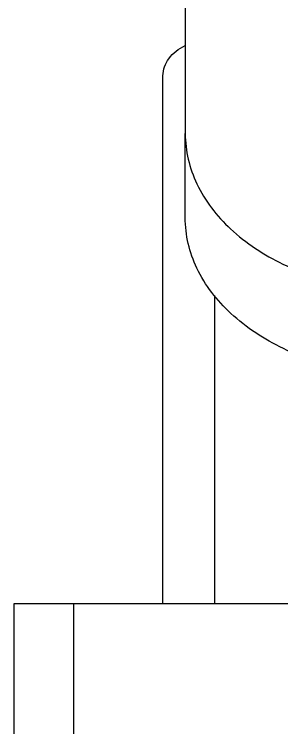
# Model space of a CAD drawing. Extents: x 27938 to 1042331, y -235042 to 1535213.
# Drawn here: x 704733.6 to 704893.6, y 755432.6 to 755859.1 of the extents above; entities that cross this region are included whole.
import ezdxf

# ---------------------------------------------------------------- set-up
doc = ezdxf.new("R2010")
doc.units = 0
doc.header["$LTSCALE"] = 1000
doc.header["$MEASUREMENT"] = 0

msp = doc.modelspace()

# ---------------------------------------------------------------- linework, layer by layer
at = {"linetype": 'Continuous'}
for p, q in [((704835.87, 756130.73), (704835.87, 755787.81)), ((704822.53, 755506.82), (704822.53, 755822.41)), ((704835.87, 755737.48), (704835.87, 755787.81)), ((704853.67, 755506.82), (704853.67, 755690.89)), ((704733.55, 752547.21), (704733.55, 755506.82)), ((704733.55, 755506.82), (705098.35, 755506.82)), ((704769.14, 752547.21), (704769.14, 755506.82))]:
    msp.add_line(p, q, dxfattribs=at)
for points, knots in [([(704822.53, 755822.41), (704822.53, 755826), (704825.51, 755833.82), (704832.04, 755838.58), (704835.78, 755840.44)], [0, 0, 0, 0, 0.461863, 1, 1, 1, 1]), ([(704835.87, 755787.81), (704835.87, 755777.51), (704841.17, 755755.77), (704862.69, 755728.36), (704894.59, 755707.67), (704919.92, 755699.59), (704933.38, 755696.93)], [0, 0, 0, 0, 0.215425, 0.450209, 0.712909, 1, 1, 1, 1]), ([(704933.88, 755646.5), (704920.37, 755649.13), (704894.92, 755657.17), (704862.86, 755677.87), (704841.2, 755705.33), (704835.87, 755727.15), (704835.87, 755737.48)], [0, 0, 0, 0, 0.287138, 0.549903, 0.784677, 1, 1, 1, 1])]:
    msp.add_open_spline(points, degree=3, knots=knots, dxfattribs=at)

doc.saveas('drawing.dxf')
